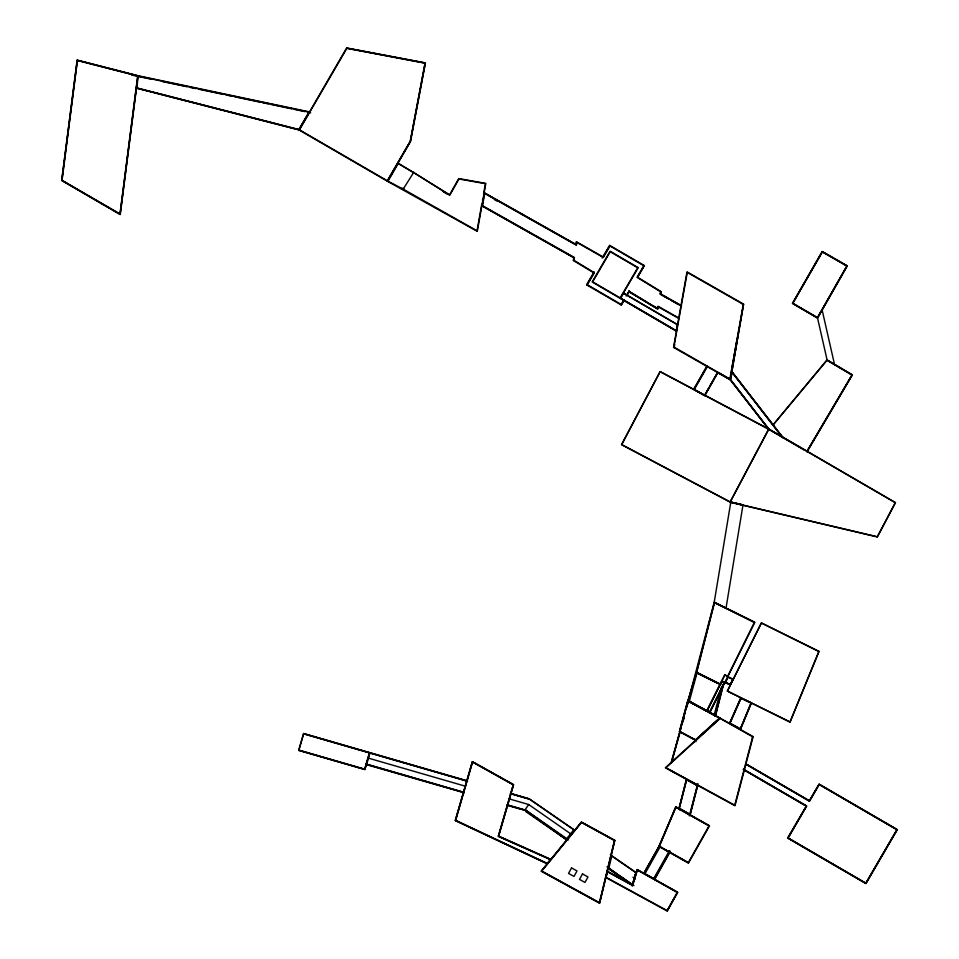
<?xml version="1.0" encoding="UTF-8"?>
<svg xmlns="http://www.w3.org/2000/svg" width="959" height="959" viewBox="0 0 959 959"><rect width="100%" height="100%" fill="white"/><g stroke="black" fill="none" stroke-linecap="round" stroke-linejoin="round"><path stroke-width="1.44" d="M740.384 728.768L730.027 723.158L741.007 698.284L750.993 703.043L740.348 728.948M727.869 677.126L732.928 679.463L730.147 684.522L725.579 682.233L728.037 677.174M609.085 868.59L632.233 884.869L635.973 872.738L611.758 856.003L608.737 868.65L632.125 884.57M806.963 451.581L852.167 374.945L827.114 360.116L772.81 425.233L827.078 359.877L817.571 318.112L847.312 265.859L822.211 251.45L792.398 303.404L817.571 318.112M632.245 886.092L637.267 869.801L677.498 892.349L667.14 910.798L677.246 892.421L637.387 870.077L632.628 885.493L607.646 871.863M675.855 807.322L709.025 825.903L688.334 862.573L659.384 846.27L675.843 807.274M136.909 85.447L136.574 88.228L299.052 129.956L387.46 181.275L477.306 231.371L485.841 183.385L458.75 178.566L449.603 194.773L398.009 163.066M138.252 75.941L136.777 88.084L298.956 129.741L309.242 112.023M299.448 129.873L346.858 48.37L425.005 63.186L410.188 141.297L387.316 180.76L299.436 129.825M732.053 502.348L741.786 504.818M136.945 84.584L120.259 214.564L61.64 180.496L77.116 60.057L138.084 75.713L309.529 111.903M679.38 318.328L657.958 306.233L657.526 308.558L629.02 291.2L626.191 296.043M573.578 260.524L574.033 257.719L482.113 205.897L484.427 192.891L576.143 244.641L576.599 241.824M730.314 685.014L721.671 680.926L725.16 682.664L728.301 676.383L724.74 674.824L706.831 710.703L709.936 712.333L754.877 622.283L726.035 607.994L743.033 504.722M731.501 371.457L732.664 364.048M733.251 361.135L736.512 341.967M783.407 438.107L731.873 371.517L737.675 337.352M731.873 371.517L743.585 304.135L686.992 271.841L673.542 347.386L730.135 379.692L768.962 429.716M481.742 204.291L477.031 230.783L403.511 189.295L403.847 188.755M483.552 194.102L485.398 183.684L458.941 178.985L449.747 195.3L413.964 172.62L413.581 173.315M673.805 347.494L687.279 272.428L743.285 304.387L729.859 379.105L674.057 347.11M674.213 347.302L674.728 344.401M743.585 304.135L730.135 379.692L717.883 372.667L704.745 395.803L693.836 389.51L706.999 366.446M660.775 291.488L660.367 293.706L681.286 305.489M658.222 306.82L657.814 309.038L629.152 291.728L627.03 295.348M660.631 293.826L661.039 291.596L637.375 277.115L644.148 265.511M609.049 868.159L609.325 867.02M605.896 877.509L599.663 903.246L541.152 871.168L581.418 822.007L614.875 840.348L606.172 876.334M606.088 877.497L607.515 871.587L632.52 885.217M680.003 810.151L680.183 809.432M685.901 709.744L714.239 602.156M686.392 779.271L678.936 808.509L683.935 811.338M697.277 785.637L686.644 779.835L679.368 808.329L690.096 814.263M714.299 714.695L721.216 687.627M689.353 815.893L697.828 783.491M714.863 716.037L723.002 684.199M722.942 685.937L715.438 715.306L688.011 700.406L696.378 672.786L720.641 684.798M690.192 814.886L697.72 785.445M715.414 716.157L723.158 685.841M734.738 805.188L752.671 736.788L720.173 718.459L665.978 767.715L734.738 805.188L734.93 804.493M752.371 737.951L752.527 737.327M792.781 303.236L817.44 317.597L846.809 266.003L822.354 251.965L792.829 303.368M687.507 702.935L688.047 700.933L679.787 731.429L695.527 739.845L719.478 718.075L688.142 701.077M689.377 701.161L696.953 673.074M671.144 762.717L685.098 712.609M671.36 762.633L681.31 726.91M682.113 724.057L684.103 716.9M686.884 706.903L688.082 702.611M671.576 762.585L680.279 731.309M683.048 721.36L684.235 717.092M665.426 297.014L661.434 294.713M366.554 763.951L364.923 769.597L298.645 750.418L303.559 733.455L467.548 780.914M368.676 756.639L369.826 752.635M366.59 764.503L370.042 752.695M688.226 700.322L696.498 673.062M633.743 879.343L635.349 874.117M740.432 729.451L751.484 702.851M643.813 873.229L658.905 846.425L675.795 806.747L684.882 811.865M729.547 723.314L740.816 697.78M723.074 685.589L724.321 682.652L721.851 681.453L707.239 710.643M727.653 676.359L754.433 622.283L714.359 602.42L696.486 672.427L720.796 684.462M724.309 682.688L709.768 711.818L707.227 710.619M724.74 682.245L709.636 712.501L706.879 711.051L724.836 675.076L728.037 676.479M733.108 679.416L730.231 684.774L725.16 682.245M658.977 846.689L644.064 873.158L654.625 879.103M644.292 873.217L659.049 846.941M644.987 873.685L659.912 847.205M653.702 878.588L668.615 852.107M668.795 851.784L669.31 850.873M654.733 878.144L670.041 850.981M654.553 878.852L669.178 852.779M654.697 879.355L669.79 852.563M717.74 372.152L704.613 395.42L694.34 389.378L707.514 366.314M693.573 389.402L706.735 366.338M705.153 394.317L708.809 387.904M710.271 385.338L717.584 372.536M299.052 129.956L346.667 47.95L425.448 62.886L410.548 141.429L387.46 181.275M387.388 181.011L410.368 141.369L425.221 63.042L346.762 48.154M809.66 800.945L819.202 784.582L896.845 829.739L865.809 883.095L788.166 837.938L806.735 806.004L743.369 769.154M594.16 271.829L586.572 284.823L621.372 305.034L624.201 300.191M602.18 258.079L609.612 245.348L644.412 265.619L637.639 277.235M586.848 284.871L593.861 272.859L573.302 260.476L573.758 257.671L482.029 205.873M609.876 245.468L603.163 256.964L576.335 241.716L575.88 244.521L484.427 192.891M620.281 298.405L638.238 267.645L610.104 251.21L592.147 281.97L676.431 331.191M624.069 299.676L621.24 304.518L587.364 284.739L594.376 272.728L573.985 260.345L574.441 257.527L482.533 205.694L484.703 193.478L576.431 245.228L576.886 242.423L603.307 257.468L610.008 245.972L643.897 265.763L637.124 277.367L660.619 291.788L660.212 294.017L661.518 294.749M621.108 304.986L623.925 300.143M626.754 295.3L629.284 290.973M806.891 451.329L851.904 375.005L827.161 360.404M807.022 451.845L852.419 374.873L827.078 359.877M629.308 290.709L628.768 291.608L657.55 308.918L657.97 306.7L678.96 318.52M547.062 863.304L455.657 820.353L472.559 762.057L513.197 784.822L498.224 836.368L550.214 859.516M401.761 188.372L403.212 188.36M412.945 172.908L413.293 172.356L398.141 163.581L387.987 181.251M402.984 189.438L413.82 172.236M743.285 304.375L741.822 303.559M303.943 733.947L369.359 752.899L364.66 769.142L299.112 750.166M720.269 684.055L696.702 672.319L714.491 602.696L754.182 622.367M571.456 834.354L528.709 804.541L525.136 809.66L568.495 839.904M569.766 835.217L574.213 829.847M701.988 734.486L706.256 730.602M712.657 724.788L716.924 720.904M694.903 741.175L699.459 737.039M720.125 717.991L665.33 767.787L734.978 805.752L753.115 736.608L709.78 712.393M483.192 199.952L482.401 199.928M388.035 181.239L402.852 188.935M139.738 76.444L138.408 76.169L308.954 112.155L298.872 129.525L136.981 87.94M131.683 75.066L150.599 79.058M162.239 81.515L186.969 86.73M189.87 87.353L195.696 88.576M198.609 89.187L223.339 94.414M226.24 95.025L232.066 96.248M234.967 96.859L259.709 102.086M262.61 102.697L268.436 103.92M271.337 104.543L291.704 108.835M294.617 109.446L304.806 111.604M307.707 112.215L310.62 112.826M741.858 504.47L730.806 502.072L714.227 602.192L726.023 607.994M510.536 793.357L529.212 798.763L574.705 830.194M369.958 752.875L467.465 781.094M510.488 793.537L529.128 798.931L573.938 829.883L566.182 839.257L525.832 810.595L507.083 805.368M370.078 753.103L467.465 781.285M510.428 793.716L529.044 799.111M367.872 757.982L465.523 786.248M508.606 798.715L528.709 804.541M366.218 764.011L464.084 792.338M507.263 804.829L525.976 810.247M366.817 764.383L464.276 792.59M507.275 805.033L525.916 810.427L566.146 838.993M366.35 764.635L464.144 792.745M550.814 859.372L498.68 836.152L513.64 784.642L472.331 761.578L455.201 820.556L547.193 863.795M741.391 698.476L742.062 698.787M696.258 672.523L716.757 682.664M727.797 676.551L733.359 679.332M769.238 429.224L660.128 371.553L621.492 444.664L730.626 502.372M730.686 502.204L621.744 444.592L660.116 371.72L769.25 429.56L730.542 379.596L732.077 372.392L781.933 436.824M695.587 740.3L679.344 731.621L687.783 700.502L707.191 711.003M688.478 701.185L706.387 710.859M708.941 712.237L715.342 715.69M688.598 701.461L706.28 711.015M708.809 712.369L715.126 715.786M669.37 769.777L697.601 785.157M607.395 871.299L632.401 884.941L637.16 869.525L677.761 892.278L667.212 911.05L605.872 877.593M606.304 877.401L667.068 910.547M665.294 296.882L666.217 297.41M668.627 298.764L669.382 299.196M672.463 300.934L681.573 306.077M676.395 303.152L677.042 303.523M688.766 814.059L709.528 825.759L688.478 863.088L658.905 846.425M709.276 825.831L675.891 807.01L659.145 846.353L688.406 862.824M666.037 297.302L672.511 300.958M494.364 199.568L496.966 201.042M660.307 294.221L668.075 298.657M670.677 300.131L678.457 304.566M718.962 372.847L729.883 379.117M804.445 450.119L769.094 429.572L730.338 379.644L731.969 371.96L782.676 437.472M745.994 763.879L809.36 800.729L819.058 784.066L897.36 829.595L865.941 883.611L787.651 838.07L806.231 806.135L743.345 769.574M746.03 764.119L809.42 800.993L819.13 784.318L897.097 829.667L865.881 883.347L787.914 838.01L806.483 806.075L743.633 769.526M746.078 764.359L809.492 801.245M695.215 741.139L696.054 741.631M623.434 293.01L677.593 324.633M620.797 298.273L676.155 330.591M443.226 191.716L447.469 194.233M629.464 291.476L630.279 291.968M653.678 306.101L655.956 307.479M610.368 854.817L636.201 872.654M525.556 811.422L567.284 840.252M607.79 868.219L632.329 885.169M632.94 877.245L635.409 878.959M607.023 866.78L616.829 873.613M619.238 875.303L633.971 885.577M525.748 810.763L566.206 839.509M822.151 310.069L834.474 364.252M483.995 193.646L484.199 197.398M77.271 60.297L61.844 180.4L120.103 214.265L137.88 75.857L77.271 60.297M77.427 60.525L62.047 180.304L119.959 213.953L137.676 76.001L77.427 60.525M599.303 902.611L541.727 871.06L581.514 822.474L614.443 840.528L599.423 902.683M677.39 324.729L676.287 330.891L620.533 298.333L623.494 293.262L677.39 324.729M730.171 502.06L768.818 429.2L895.274 502.696L877.281 536.752L730.171 502.06M614.659 840.432L599.543 902.958L541.439 871.108L581.466 822.247L614.659 840.432M686.524 779.547L679.152 808.413L690.072 814.599L697.505 785.541L686.524 779.547M687.903 700.777L679.571 731.525L695.563 740.072L719.801 718.039L687.903 700.777M303.691 733.695L298.884 750.298L364.792 769.37L369.599 752.767L303.691 733.695M472.439 761.854L455.429 820.46L547.133 863.568L550.514 859.444L498.452 836.26L513.413 784.738L472.439 761.854M818.818 651.509L789.988 721.923L727.425 691.067L761.434 623.086L818.818 651.509M819.058 651.413L790.084 722.175L727.282 691.079L761.35 622.835L819.058 651.413M751.233 702.947L740.336 729.188L729.787 723.23L740.911 698.032L751.233 702.947M768.746 428.937L730.003 502.24L877.377 536.968L895.526 502.624L768.746 428.937M571.54 867.931L568.531 873.409L574.009 876.418L577.018 870.94L571.54 867.931M582.497 873.937L579.488 879.415L584.966 882.424L587.975 876.946L582.497 873.937M847.061 265.931L817.5 317.861L792.649 303.332L822.283 251.714L847.061 265.931M610.236 251.726L592.65 281.838L620.149 297.889L637.723 267.777L610.236 251.726"/></g></svg>
